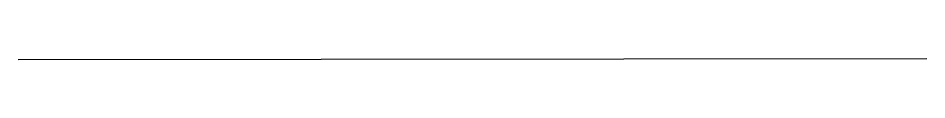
# Model space of a CAD drawing. Header units: metres. Extents: x -1 to 351, y 838 to 838.
import ezdxf

# ---------------------------------------------------------------- set-up
doc = ezdxf.new("R2010")
doc.units = ezdxf.units.M

msp = doc.modelspace()

# ---------------------------------------------------------------- linework, layer by layer
msp.add_lwpolyline([(-1.45591, 837.83505), (350.58235, 838.24741)])

doc.saveas('drawing.dxf')
